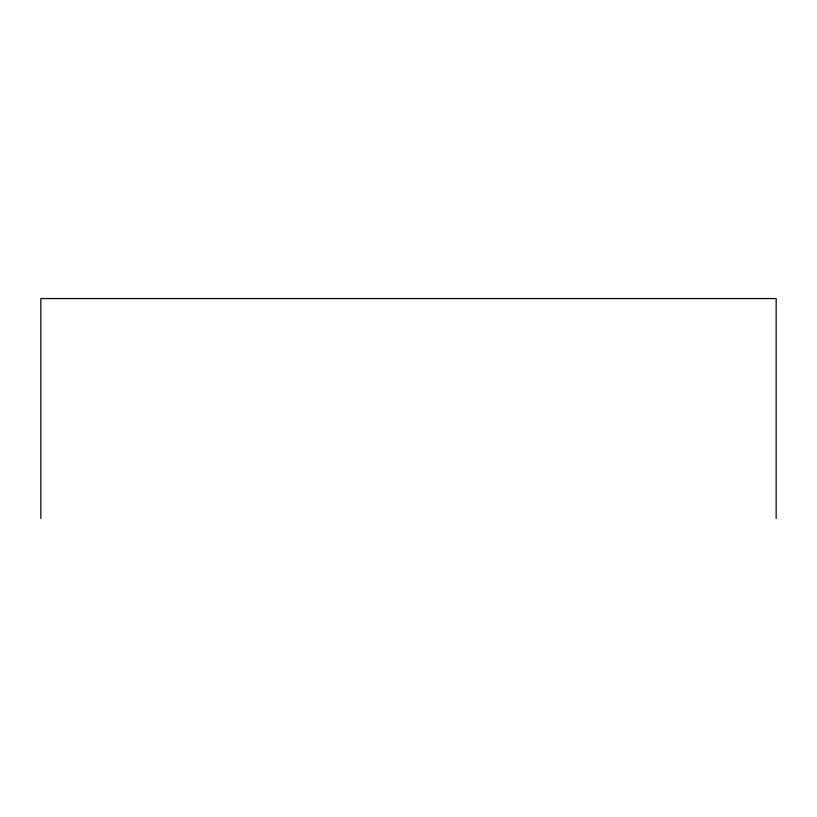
<?xml version="1.0" encoding="UTF-8"?>
<svg xmlns="http://www.w3.org/2000/svg" width="817" height="817" viewBox="0 0 817 817"><rect width="100%" height="100%" fill="white"/><g stroke="black" fill="none" stroke-linecap="round" stroke-linejoin="round"><path stroke-width="1.23" d="M776.15 518.458L776.15 298.542L40.85 298.542L40.85 518.458"/></g></svg>
